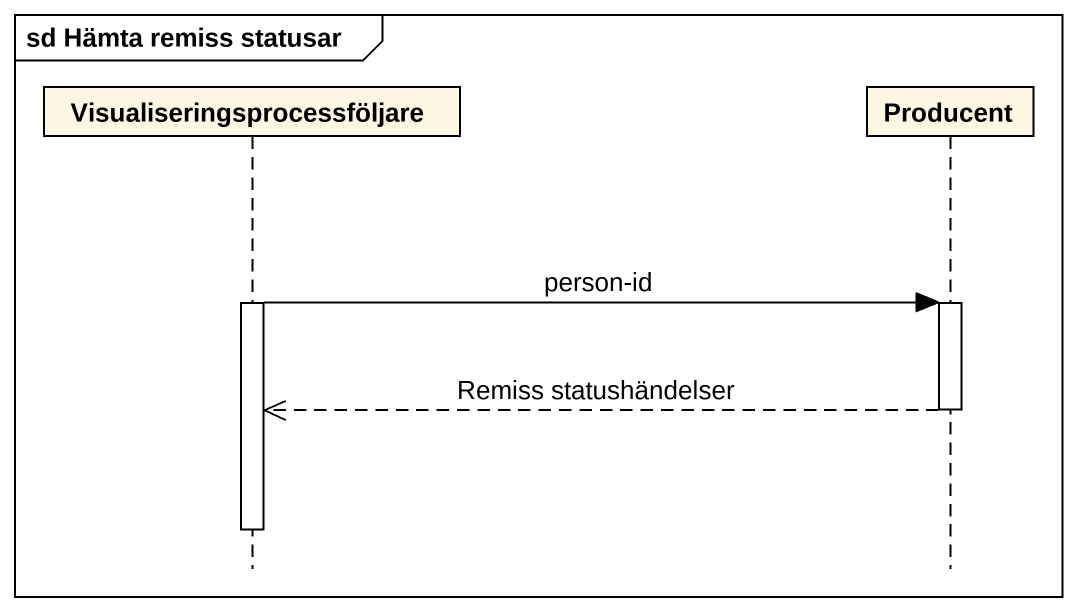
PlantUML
@startuml
mainframe sd Hämta remiss statusar
hide footbox
participant Visualiseringsprocessföljare
participant Producent

activate Visualiseringsprocessföljare
Visualiseringsprocessföljare -> Producent : person-id
activate Producent
Producent -->> Visualiseringsprocessföljare : Remiss statushändelser
deactivate Producent
deactivate Visualiseringsprocessföljare
@enduml
